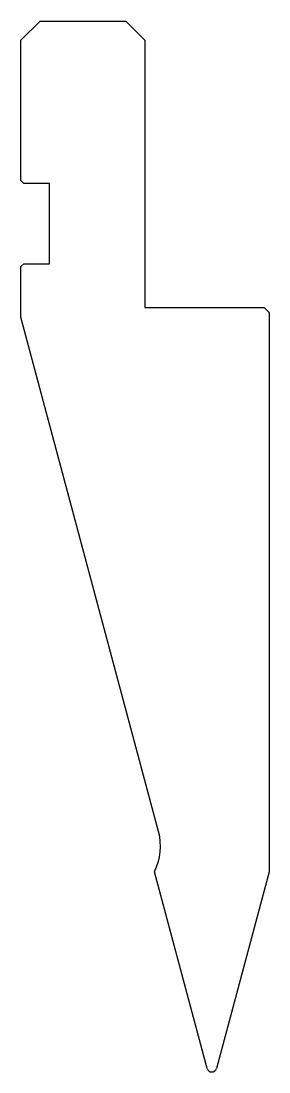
# Model space of a CAD drawing. Header units: metres. Extents: x -23 to 3, y -61 to 49.
import ezdxf

# ---------------------------------------------------------------- set-up
doc = ezdxf.new("R2010")
doc.units = ezdxf.units.M

msp = doc.modelspace()

# ---------------------------------------------------------------- linework, layer by layer
for p, q in [((-21.083677, 49.271549), (-23.083677, 47.271549)), ((-21.083677, 49.271549), (-12.083679, 49.271549)), ((-10.083679, 47.271549), (-12.083679, 49.271549)), ((-23.083677, 32.571555), (-23.083677, 47.271549)), ((-10.083679, 47.271549), (-10.083679, 19.271555)), ((-23.083677, 32.571555), (-22.783677, 32.271555)), ((-20.083679, 32.271555), (-22.783677, 32.271555)), ((-20.083679, 23.871555), (-20.083679, 32.271555)), ((-22.783677, 23.871555), (-23.083677, 23.571555)), ((-23.083677, 18.275196), (-23.083677, 23.571555)), ((-22.783677, 23.871555), (-20.083679, 23.871555)), ((-10.083679, 19.271555), (2.416323, 19.271555)), ((2.916323, 18.771555), (2.416323, 19.271555)), ((2.916323, 18.771555), (2.916323, -39.767893)), ((-8.662124, -35.54653), (-23.083677, 18.275196)), ((-3.566642, -60.357855), (-9.083727, -39.767906)), ((2.916323, -39.767893), (-2.600716, -60.357854))]:
    msp.add_line(p, q)
for centre, radius, start, end in [((-14.457677, -37.099451), 6, 333.593127, 15.000065), ((-3.083679, -60.228445), 0.5, 195.000065, 345.000065)]:
    msp.add_arc(centre, radius, start, end)

doc.saveas('drawing.dxf')
